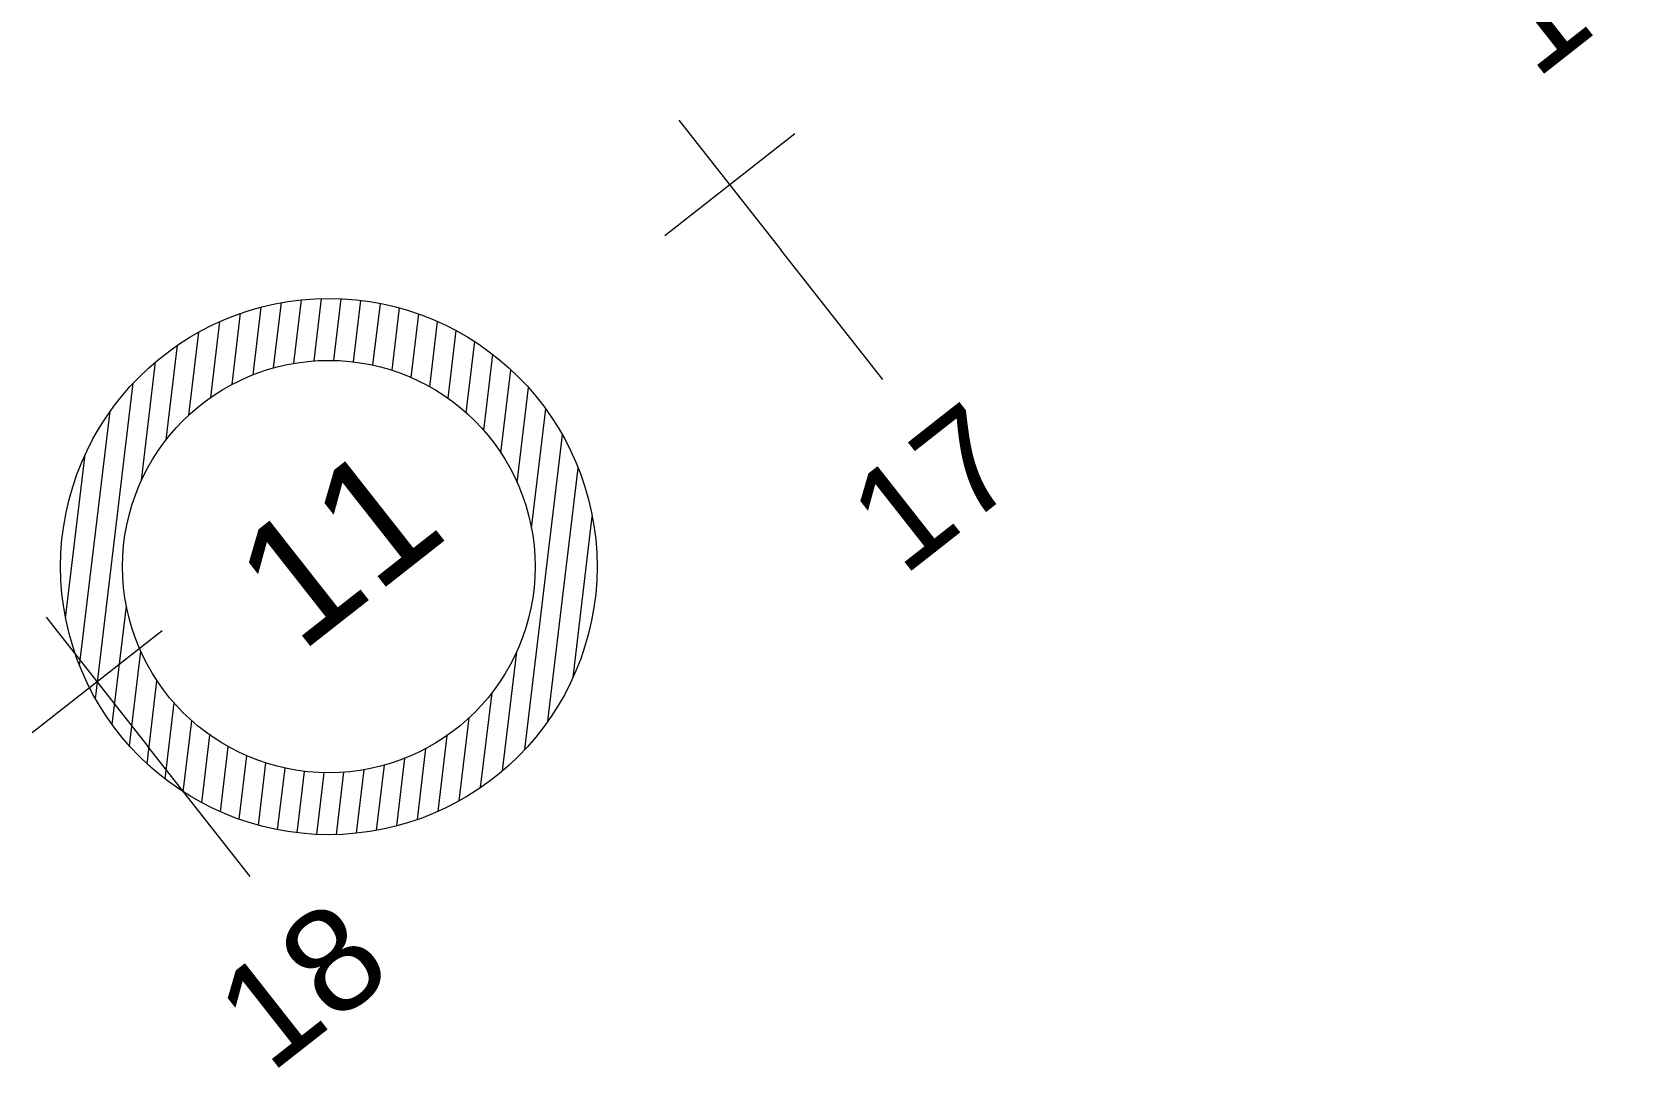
# Model space of a CAD drawing. Header units: metres. Extents: x 2540421 to 2540539, y 1181212 to 1181315.
# Drawn here: x 2540469.75 to 2540477.57, y 1181233.88 to 1181238.9 of the extents above; entities that cross this region are included whole.
import ezdxf

# ---------------------------------------------------------------- set-up
doc = ezdxf.new("R2010")
doc.units = ezdxf.units.M
doc.header["$LTSCALE"] = 5080
doc.layers.add('Axe batim.', color=7, linetype='Continuous')
doc.layers.add('Detection incendie', color=7, linetype='Continuous', lineweight=20)
doc.styles.add('Helvetica (bold)', font='arial.ttf', dxfattribs={"height": 150})
doc.styles.get("Standard").update_dxf_attribs({"font": 'arial.ttf', "height": 63})

msp = doc.modelspace()

# ---------------------------------------------------------------- hatches: boundary and pattern name
at = {"layer": 'Detection incendie', "linetype": 'Continuous', "lineweight": 20}
h = msp.add_hatch(dxfattribs=at)
h.set_pattern_fill('ANSI31', color=5, scale=0.03, angle=38.16653, style=0)
h.set_pattern_definition([(83.166527, (2540446.29578, 1180766.048435), (-0.09457336, 0.01133323), [])])
h.paths.add_polyline_path([(2540470.1613, 1181235.5064, 1), (2540472.2055, 1181237.1131, 1)])
h.paths.add_polyline_path([(2540471.9696, 1181236.9277, -1), (2540470.3972, 1181235.6918, -1)], flags=16)
h.paths.add_polyline_path([(2540470.4616, 1181236.3815), (2540471.2712, 1181237.0179), (2540471.8288, 1181236.3083), (2540471.0192, 1181235.672)], flags=8)

# ---------------------------------------------------------------- linework, layer by layer
at = {"layer": 'Axe batim.', "color": 250, "linetype": 'Continuous', "lineweight": 0}
for p, q in [((2540472.8796, 1181238.4748), (2540473.3739, 1181237.8459)), ((2540473.4413, 1181238.4075), (2540472.8123, 1181237.9132)), ((2540470.375, 1181235.9975), (2540469.746, 1181235.5032)), ((2540469.8133, 1181236.0648), (2540470.3077, 1181235.4359))]:
    msp.add_line(p, q, dxfattribs=at)
at = {"layer": 'Axe batim.', "color": 0, "linetype": 'Continuous', "lineweight": 0}
for p, q in [((2540473.8683, 1181237.2169), (2540473.3739, 1181237.8459)), ((2540470.8021, 1181234.8069), (2540470.3077, 1181235.4359))]:
    msp.add_line(p, q, dxfattribs=at)
at = {"layer": 'Detection incendie', "color": 5, "linetype": 'Continuous', "lineweight": 20}
for radius in [1.3, 1]:
    msp.add_circle((2540471.1834, 1181236.3097), radius, dxfattribs=at)

# ---------------------------------------------------------------- texts
at = {"layer": 'Axe batim.', "color": 0, "linetype": 'Continuous', "lineweight": 0, "style": 'Helvetica (bold)'}
for s, p in [('16', (2540477.0316, 1181238.6667)), ('17', (2540473.9653, 1181236.2567)), ('18', (2540470.8991, 1181233.8467))]:
    msp.add_text(s, height=0.5, rotation=38.16653, dxfattribs=at).set_placement(p)
at = {"layer": 'Detection incendie', "color": 30, "linetype": 'Continuous', "lineweight": 20, "insert": (2540470.6722, 1181236.3563), "char_height": 0.6, "width": 2.936735, "attachment_point": 1, "rotation": 38.16653}
msp.add_mtext('{\\C256;11}', dxfattribs=at)

doc.saveas('drawing.dxf')
